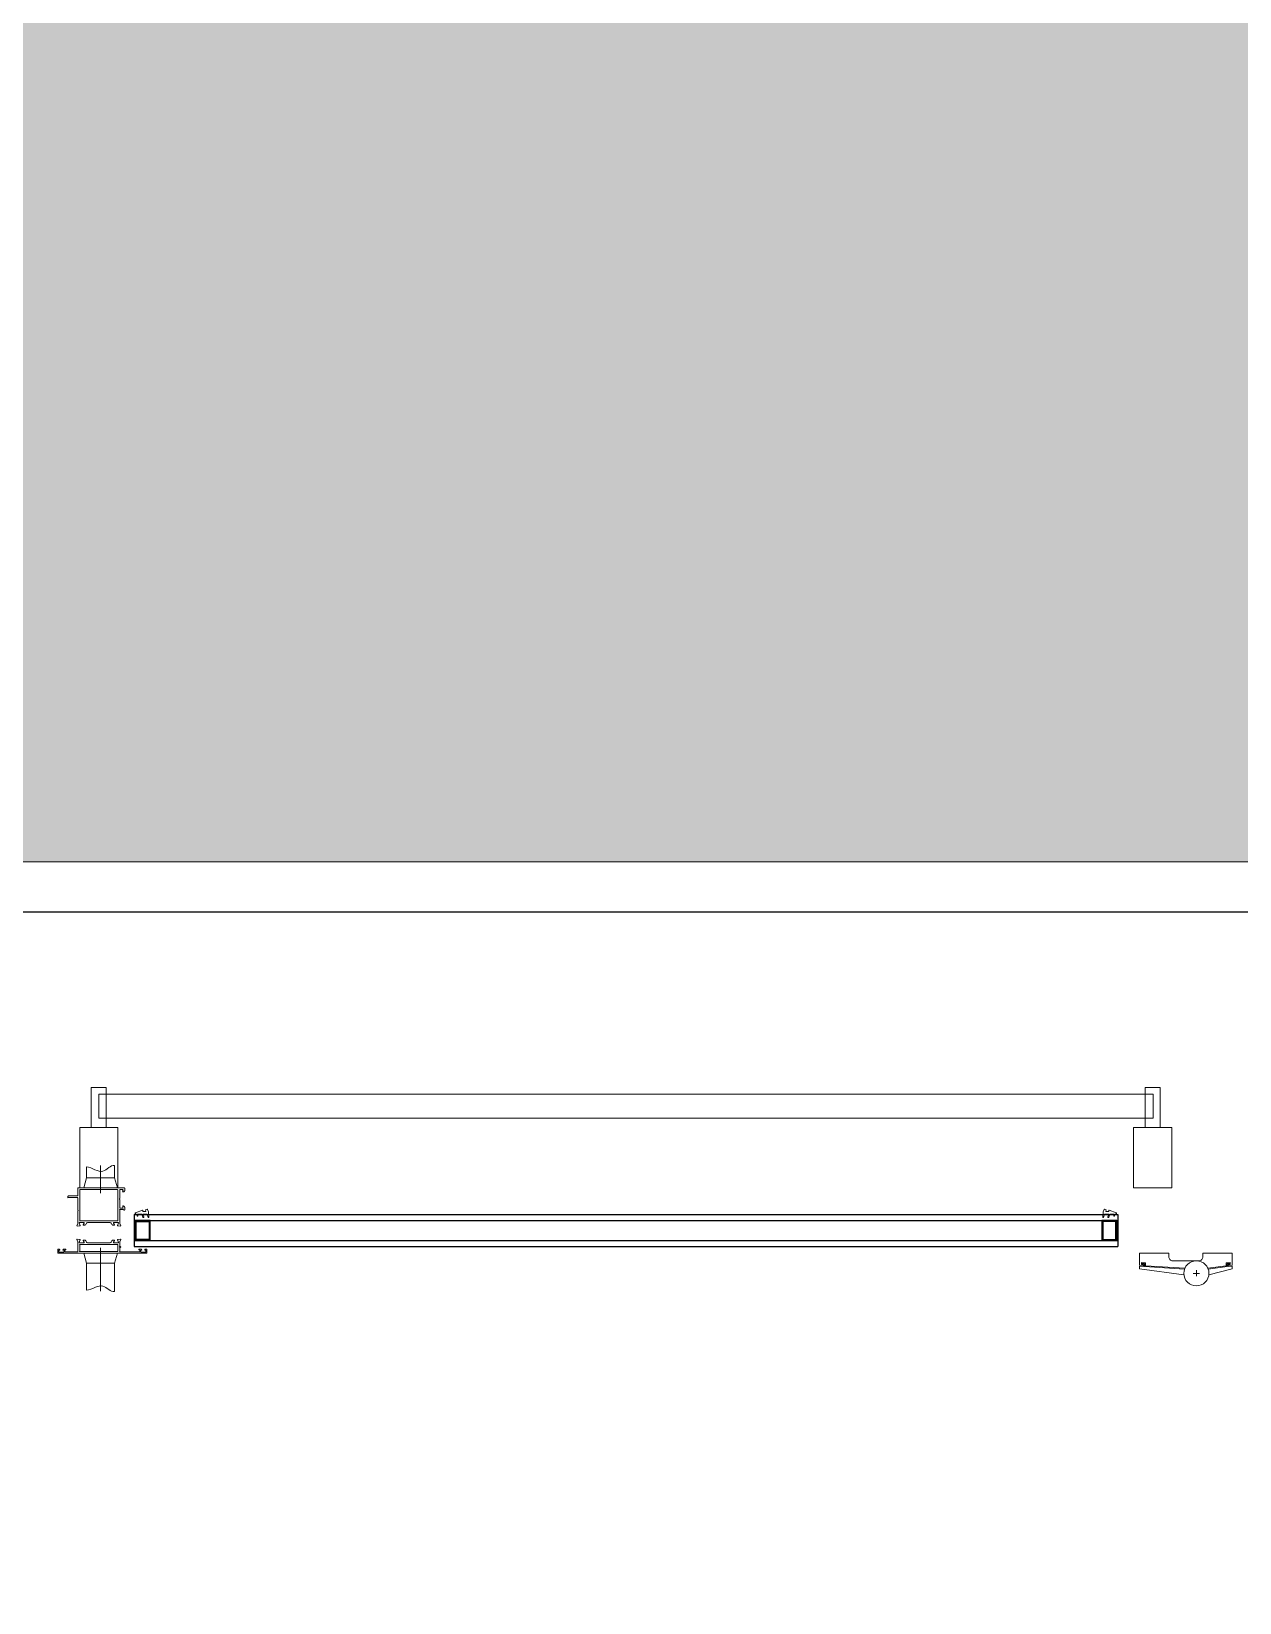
# Model space of a CAD drawing. Header units: metres. Extents: x -11920 to 1298, y -8631 to 433.
# Drawn here: x -1923.1 to -1802.9, y -8474.6 to -8318.3 of the extents above; entities that cross this region are included whole.
import ezdxf

# ---------------------------------------------------------------- set-up
doc = ezdxf.new("R2010")
doc.units = ezdxf.units.M
doc.header["$LTSCALE"] = 0.01
doc.header["$MEASUREMENT"] = 0
doc.layers.get('0').update_dxf_attribs({"color": 30, "lineweight": 0})
doc.layers.add('AG-ELEV-02', color=152, linetype='Continuous')
doc.layers.add('CAM', color=1, linetype='Continuous')
doc.layers.add('AG-Profile_Aluminium', color=122, linetype='Continuous', lineweight=9)
doc.layers.add('DOS-AG-Floor_PVC', color=91, linetype='Continuous', lineweight=15)

# ---------------------------------------------------------------- blocks, each defined once
blk = doc.blocks.new('kol2')
for p, q in [((-14, 0), (-16.7, -10)), ((-14, 0), (-14, 11)), ((-14, 0), (14, 0)), ((14, 0), (14, 12.2)), ((14, 0), (16.7, -10)), ((-14, -85), (-16.7, -75)), ((14, -85), (16.7, -75)), ((-14, -85), (14, -85)), ((-14, -85), (-14, -111.9)), ((14, -85), (14, -113.1))]:
    blk.add_line(p, q)
at = {"color": 1}
for p, q in [((0, 12.4), (0, -15.3)), ((0, -112.9), (0, -69.7))]:
    blk.add_line(p, q, dxfattribs=at)
at = {"color": 9}
for points, start_tangent, end_tangent in [([(14, 12.2), (2.4, 6.7), (-14, 11)], (-0.984808, 0.173648), (-0.996195, 0.087156)), ([(14, -113.1), (2.4, -107.7), (-14, -111.9)], (-0.984808, -0.173648), (-0.996195, -0.087156))]:
    blk.add_spline(points, degree=3, dxfattribs=dict(at, start_tangent=start_tangent, end_tangent=end_tangent))
blk = doc.blocks.new('domina')
for p, q in [((41.5, -7.5), (44, -7.5)), ((44.7, -20), (38.3, -20)), ((41.5, -16.8), (41.5, -22.8))]:
    blk.add_line(p, q)
for points in [[(30.1, -14.8), (-9, -12.4), (-9, -9.4), (-13, -9.1), (-13, -11.1), (-11, -11.2), (-11, -12.2), (-15, -12), (-15, 0), (14, 0), (14, -3.5, 0.414214), (18, -7.5), (41.5, -7.5)], [(44, -7.5, 0.414214), (48, -3.5), (48, 0), (77, 0), (77, -12), (73, -12.2), (73, -11.2), (75, -11.1), (75, -9.1), (71, -9.4), (71, -12.4), (52.9, -14.8)]]:
    blk.add_lwpolyline(points, format="xyb")
for points in [[(29.7, -15.8), (-10, -13.3), (-10, -10.3), (-12.5, -10.2), (-12.5, -11.1), (-11, -11.2), (-11, -13.2), (-15, -13), (-15, -15.5), (29.1, -21.6)], [(53.3, -15.8), (72, -13.3), (72, -10.3), (74.5, -10.2), (74.5, -11.2), (73, -11.2), (73, -13.2), (77, -13), (77, -15.5), (53.9, -21.6)]]:
    blk.add_lwpolyline(points)
blk.add_circle((41.5, -20), 12.5)
blk = doc.blocks.new('A$C608D590C')
at = {"layer": 'AG-Profile_Aluminium', "ltscale": 100}
for p, q in [((17.2, 1091.4), (17.2, 1092.7)), ((17.2, 1085.2), (17.2, 1087.5)), ((18, 1091), (17.4, 1091.2)), ((17.4, 1087.8), (18, 1088)), ((17.5, 1093), (21, 1093)), ((17.5, 1085), (17.7, 1085)), ((17.9, 1085.7), (17.9, 1085.2)), ((18.2, 1091.9), (18.2, 1091.2)), ((18.2, 1087.8), (18.2, 1087.1)), ((19.5, 1086), (18.2, 1086)), ((19.8, 1092), (18.5, 1092.1)), ((18.5, 1086.8), (19.8, 1087)), ((19.7, 1066.2), (19.7, 1085.7)), ((20, 1087.2), (20, 1091.7)), ((21.2, 1092.7), (21.2, 1005)), ((-43.8, 1024.5), (-43.8, 1070.7)), ((-43.5, 1071), (-40.9, 1071)), ((-42.1, 1069.1), (-42.1, 1066.2)), ((-42.1, 1064), (-42.1, 1026.4)), ((-41.5, 1069.4), (-41.8, 1069.4)), ((-41.8, 1066), (-33.3, 1066)), ((-11.2, 1064.3), (-41.8, 1064.3)), ((-40.8, 1069), (-41.4, 1069.3)), ((-40.7, 1070.9), (-39.8, 1070)), ((-40, 1069), (-40.7, 1069)), ((-39.8, 1069.9), (-39.8, 1069.2)), ((-32.3, 1066), (-24, 1066)), ((-25.8, 1069.2), (-25.8, 1069.9)), ((-25.7, 1070), (-24.9, 1070.9)), ((-24.8, 1069), (-25.5, 1069)), ((-24.7, 1071), (-22, 1071)), ((-24.2, 1069.3), (-24.7, 1069)), ((-23.8, 1066.2), (-23.8, 1069.1)), ((-22.3, 1066.2), (-22.3, 1069.7)), ((-22, 1066), (-8, 1066)), ((-21.8, 1070.2), (-21.8, 1070.7)), ((-11, 1026.4), (-11, 1064)), ((-9.3, 1060), (-9.3, 1064)), ((-9.2, 1064.7), (-9, 1064.7)), ((-8.9, 1064.7), (-6.9, 1064.1)), ((-7.8, 1066.2), (-7.8, 1066.2)), ((-6.2, 1067), (-7.6, 1066.4)), ((-6.8, 1064), (-6.8, 1063.8)), ((-6.4, 1063.7), (-6, 1064.1)), ((-6, 1064.2), (-5.8, 1066.6)), ((7.4, 1064.2), (7.2, 1066.6)), ((7.9, 1063.7), (7.5, 1064.1)), ((7.6, 1067), (9.1, 1066.4)), ((8.3, 1064), (8.2, 1063.8)), ((10.4, 1064.7), (8.4, 1064.1)), ((9.2, 1066.2), (9.2, 1066.2)), ((9.4, 1066), (14.3, 1066)), ((10.6, 1064.7), (10.5, 1064.7)), ((10.7, 1060), (10.7, 1064)), ((12.4, 1064), (12.4, 1026.4)), ((19.3, 1064.3), (12.7, 1064.3)), ((14.5, 1066.2), (14.5, 1066.7)), ((14.8, 1067), (15.3, 1067)), ((15.5, 1066.7), (15.5, 1066.2)), ((15.8, 1066), (19.5, 1066)), ((19.5, 1026.4), (19.5, 1064)), ((-9.3, 1033.9), (-9.3, 1056.6)), ((-8.8, 1059.8), (-9.1, 1059.8)), ((-8.8, 1057.4), (-7.3, 1058.3)), ((-7.1, 1060.7), (-8.6, 1059.8)), ((-6.8, 1059.2), (-6.8, 1060.6)), ((8.2, 1059.2), (8.2, 1060.6)), ((8.5, 1060.7), (10.1, 1059.8)), ((10.2, 1057.4), (8.7, 1058.3)), ((10.2, 1059.8), (10.5, 1059.8)), ((10.7, 1033.9), (10.7, 1056.6)), ((-8.8, 1033), (-7.3, 1032.2)), ((10.2, 1033), (8.7, 1032.2)), ((-36.3, 1024.5), (-43.8, 1024.5)), ((-41.8, 1026.2), (-11.2, 1026.2)), ((-35.8, 1024), (-35.8, 1015)), ((-34.1, 1014.7), (-34.1, 1024.2)), ((-21.8, 1024.5), (-33.8, 1024.5)), ((-8, 1024.5), (-20.8, 1024.5)), ((-9.3, 1030.5), (-9.3, 1026.5)), ((-9.2, 1025.8), (-9, 1025.8)), ((-8.8, 1030.7), (-9.1, 1030.7)), ((-8.9, 1025.8), (-6.9, 1026.3)), ((-7.1, 1029.7), (-8.6, 1030.6)), ((-7.8, 1024.2), (-7.8, 1024.3)), ((-6.2, 1023.5), (-7.6, 1024)), ((-6.8, 1031.3), (-6.8, 1029.9)), ((-6.8, 1026.5), (-6.8, 1026.6)), ((-6.4, 1026.7), (-6, 1026.3)), ((-6, 1026.2), (-5.8, 1023.8)), ((7.4, 1026.2), (7.2, 1023.8)), ((7.9, 1026.7), (7.5, 1026.3)), ((7.6, 1023.5), (9.1, 1024)), ((8.2, 1031.3), (8.2, 1029.9)), ((8.3, 1026.5), (8.2, 1026.6)), ((10.4, 1025.8), (8.4, 1026.3)), ((8.5, 1029.7), (10.1, 1030.6)), ((9.2, 1024.2), (9.2, 1024.3)), ((19.7, 1024.5), (9.4, 1024.5)), ((10.2, 1030.7), (10.5, 1030.7)), ((10.6, 1025.8), (10.5, 1025.8)), ((10.7, 1030.5), (10.7, 1026.5)), ((12.7, 1026.2), (19.3, 1026.2)), ((19.7, 1011.7), (19.7, 1024.5)), ((-35.3, 1014.5), (-34.3, 1014.5)), ((17.2, 1012.2), (17.2, 1009.9)), ((17.2, 1006), (17.2, 1004.7)), ((17.4, 1009.7), (18, 1009.5)), ((18, 1006.5), (17.4, 1006.3)), ((17.5, 1012.5), (17.7, 1012.5)), ((17.5, 1004.5), (20.7, 1004.5)), ((17.9, 1011.7), (17.9, 1012.2)), ((19.5, 1011.5), (18.2, 1011.5)), ((18.2, 1009.7), (18.2, 1010.4)), ((18.2, 1005.5), (18.2, 1006.3)), ((18.5, 1010.6), (19.8, 1010.5)), ((19.8, 1005.4), (18.5, 1005.3)), ((20, 1010.2), (20, 1005.7))]:
    blk.add_line(p, q, dxfattribs=at)
at = {"layer": 'AG-Profile_Aluminium', "color": 152}
for points in [[(-103.8, 2074.9), (-103.8, 2113), (-43.8, 2113), (-43.8, 2074.9)], [(-143.8, 2086.4), (-143.8, 2101.4), (-103.8, 2101.4), (-103.8, 2086.4)], [(-137.1, 1045.2), (-137.1, 2094.6), (-113.1, 2094.6), (-113.1, 1045.2)], [(-103.8, 1026.2), (-103.8, 1064.3), (-43.8, 1064.3), (-43.8, 1026.2)], [(-143.8, 1037.7), (-143.8, 1052.7), (-103.8, 1052.7), (-103.8, 1037.7)]]:
    blk.add_lwpolyline(points, close=True, dxfattribs=at)
at = {"layer": 'AG-Profile_Aluminium', "color": 8}
for points in [[(-16.3, 2055.2, 1), (-15.9, 2056.1), (-17.6, 2056.8, -0.315299), (-17.8, 2057), (-17.8, 2057.3, 0.8391), (-18.9, 2057.6), (-21.5, 2050.6, 0.520567), (-21.3, 2050.2), (-20.5, 2050.2, -0.414214), (-20.3, 2050), (-20.3, 2047.8, -0.520567), (-21, 2047.3), (-21.8, 2047.6, 0.414214), (-22.1, 2047.5), (-22.6, 2046.1, 0.414214), (-22.4, 2045.7), (-19.9, 2044.8, 0.067914), (-19.8, 2044.8), (-14.6, 2044.4, 0.87281), (-14.5, 2045), (-17.6, 2046.1, -0.315299), (-17.8, 2046.3), (-17.8, 2050.1, -0.520567), (-17.4, 2050.3), (-15, 2049.4, 1), (-14.6, 2050.3), (-17.6, 2051.4, -0.315299), (-17.8, 2051.7), (-17.8, 2055.4, -0.520567), (-17.4, 2055.6)], [(-16.3, 1084.2, -1), (-15.9, 1083.3), (-17.6, 1082.6, 0.315299), (-17.8, 1082.4), (-17.8, 1082, -0.8391), (-18.9, 1081.8), (-21.5, 1088.8, -0.520567), (-21.3, 1089.2), (-20.5, 1089.2, 0.414214), (-20.3, 1089.4), (-20.3, 1091.6, 0.520567), (-21, 1092.1), (-21.8, 1091.8, -0.414214), (-22.1, 1091.9), (-22.6, 1093.3, -0.414214), (-22.4, 1093.6), (-19.9, 1094.6, -0.067914), (-19.8, 1094.6), (-14.6, 1095, -0.87281), (-14.5, 1094.4), (-17.6, 1093.3, 0.315299), (-17.8, 1093), (-17.8, 1089.3, 0.520567), (-17.4, 1089.1), (-15, 1090, -1), (-14.6, 1089), (-17.6, 1088, 0.315299), (-17.8, 1087.7), (-17.8, 1084, 0.520567), (-17.4, 1083.8)]]:
    blk.add_lwpolyline(points, format="xyb", close=True, dxfattribs=at)
at = {"layer": 'AG-Profile_Aluminium', "ltscale": 100}
for centre, radius, start, end in [((17.5, 1092.7), 0.25, 90, 180), ((17.5, 1091.4), 0.25, 180, 250), ((17.5, 1087.5), 0.25, 110, 180), ((17.5, 1085.2), 0.25, 180, 270), ((17.7, 1085.2), 0.25, 270, 0), ((18.2, 1085.7), 0.25, 90, 180), ((18, 1091.2), 0.2, 250, 0), ((18, 1087.8), 0.2, 0, 110), ((18.5, 1091.9), 0.25, 83.8138, 180), ((18.5, 1087.1), 0.25, 180, 276.2506), ((19.5, 1085.7), 0.25, 0, 90), ((19.8, 1091.7), 0.25, 0, 83.8138), ((19.8, 1087.2), 0.25, 276.2506, 0), ((21, 1092.7), 0.25, 0, 90), ((-43.5, 1070.7), 0.25, 90, 180), ((-41.8, 1069.1), 0.25, 90, 180), ((-41.8, 1066.2), 0.25, 180, 270), ((-41.8, 1064), 0.25, 90, 180), ((-41.5, 1069.1), 0.25, 60, 90), ((-40.9, 1070.7), 0.25, 45, 90), ((-40.7, 1069.2), 0.25, 240, 270), ((-40, 1069.2), 0.25, 270, 0), ((-40, 1069.9), 0.25, 0, 45), ((-33.3, 1065.7), 0.25, 27.0357, 90), ((-32.8, 1066), 0.3, 207.0357, 332.9646), ((-32.3, 1065.7), 0.25, 90.0009, 152.9646), ((-25.5, 1069.9), 0.25, 135, 180), ((-25.5, 1069.2), 0.25, 180, 270), ((-24.7, 1070.7), 0.25, 90, 135), ((-24.8, 1069.2), 0.25, 270, 300), ((-24, 1069.1), 0.25, 0, 120), ((-24, 1066.2), 0.25, 270, 0), ((-22, 1069.7), 0.25, 90, 180), ((-22, 1066.2), 0.25, 180, 270), ((-22, 1070.7), 0.25, 0, 90), ((-22, 1070.2), 0.25, 270, 0), ((-11.2, 1064), 0.25, 0, 90), ((-9.2, 1064.4), 0.3, 90, 233.1301), ((-9.5, 1064), 0.2, 0, 53.1301), ((-9, 1064.4), 0.3, 75, 90), ((-8, 1066.2), 0.2, 270, 0), ((-7.6, 1066.2), 0.2, 110, 180), ((-7, 1063.9), 0.2, 15, 75), ((-6.6, 1063.9), 0.2, 195, 315), ((-6.1, 1066.7), 0.3, 355, 110), ((-6.2, 1064.3), 0.2, 315, 355), ((7.5, 1066.7), 0.3, 70, 185), ((7.6, 1064.3), 0.2, 185, 225), ((8, 1063.9), 0.2, 225, 345), ((8.5, 1063.9), 0.2, 105, 165), ((9, 1066.2), 0.2, 0, 70), ((9.4, 1066.2), 0.2, 180, 270), ((10.5, 1064.4), 0.3, 90, 105), ((10.6, 1064.4), 0.3, 306.8699, 90), ((10.9, 1064), 0.2, 126.8699, 180), ((12.7, 1064), 0.25, 90, 180), ((14.3, 1066.2), 0.25, 270.0009, 0.0009), ((14.8, 1066.7), 0.25, 90, 180), ((15.3, 1066.7), 0.25, 0, 90), ((15.8, 1066.2), 0.25, 180, 270), ((19.3, 1064), 0.25, 0, 90), ((19.5, 1066.2), 0.25, 270, 0), ((-9.1, 1060), 0.2, 180, 270), ((-8.3, 1056.6), 1, 120, 180), ((-8.8, 1060.1), 0.3, 270, 301.3118), ((-7.8, 1059.2), 1, 300, 0), ((-7, 1060.6), 0.197, 358.4256, 122.8862), ((8.4, 1060.6), 0.197, 57.1138, 181.5744), ((9.2, 1059.2), 1, 180, 240), ((10.2, 1060.1), 0.3, 238.6882, 270), ((9.7, 1056.6), 1, 0, 60), ((10.5, 1060), 0.2, 270, 0), ((-8.3, 1033.9), 1, 180, 240), ((-7.8, 1031.3), 1, 0, 60), ((9.2, 1031.3), 1, 120, 180), ((9.7, 1033.9), 1, 300, 0), ((-41.8, 1026.4), 0.25, 180, 270), ((-36.3, 1024), 0.5, 0, 90), ((-33.8, 1024.2), 0.25, 90, 180), ((-21.8, 1024.7), 0.25, 270, 332.9643), ((-21.3, 1024.5), 0.3, 27.0357, 152.9643), ((-20.8, 1024.7), 0.25, 207.0357, 270), ((-11.2, 1026.4), 0.25, 270, 0), ((-9.2, 1026.1), 0.3, 126.8699, 270), ((-9.1, 1030.5), 0.2, 90, 180), ((-9.5, 1026.5), 0.2, 306.8699, 0), ((-9, 1026.1), 0.3, 270, 285), ((-8.8, 1030.4), 0.3, 58.6882, 90), ((-8, 1024.3), 0.2, 0, 90), ((-7.6, 1024.2), 0.2, 180, 250), ((-7, 1029.9), 0.197, 237.1138, 1.5744), ((-7, 1026.5), 0.2, 285, 345), ((-6.6, 1026.6), 0.2, 45, 165), ((-6.1, 1023.8), 0.3, 250, 5), ((-6.2, 1026.2), 0.2, 5, 45), ((7.5, 1023.8), 0.3, 175, 290), ((7.6, 1026.2), 0.2, 135, 175), ((8, 1026.6), 0.2, 15, 135), ((8.4, 1029.9), 0.197, 178.4256, 302.8862), ((8.5, 1026.5), 0.2, 195, 255), ((9, 1024.2), 0.2, 290, 0), ((9.4, 1024.3), 0.2, 90, 180), ((10.2, 1030.4), 0.3, 90, 121.3118), ((10.5, 1026.1), 0.3, 255, 270), ((10.5, 1030.5), 0.2, 0, 90), ((10.6, 1026.1), 0.3, 270, 53.1301), ((10.9, 1026.5), 0.2, 180, 233.1301), ((12.7, 1026.4), 0.25, 180, 270), ((19.3, 1026.4), 0.25, 270, 0), ((-35.3, 1015), 0.5, 180, 270), ((-34.3, 1014.7), 0.25, 270, 0), ((17.5, 1012.2), 0.25, 90, 180), ((17.5, 1009.9), 0.25, 180, 250), ((17.5, 1006), 0.25, 110, 180), ((17.5, 1004.7), 0.25, 180, 270), ((17.7, 1012.2), 0.25, 0, 90), ((18.2, 1011.7), 0.25, 180, 270), ((18, 1009.7), 0.2, 250, 0), ((18, 1006.3), 0.2, 0, 110), ((18.5, 1010.4), 0.25, 83.6598, 180), ((18.5, 1005.5), 0.25, 180, 276.3402), ((19.5, 1011.7), 0.25, 270, 0), ((19.8, 1010.2), 0.25, 0, 83.6598), ((19.8, 1005.7), 0.25, 276.3402, 0), ((20.7, 1005), 0.5, 270, 0)]:
    blk.add_arc(centre, radius, start, end, dxfattribs=at)
at = {"layer": 'CAM'}
for p, q in [((-17.4, 1080.4), (-17.4, 2059.4)), ((-17.4, 2059.4), (14.6, 2059.4)), ((-11.4, 1080.4), (-11.4, 2059.4)), ((-11.4, 1080.4), (-11.4, 2049.4)), ((-11.4, 1080.4), (-11.4, 2049.4)), ((8.6, 1080.4), (8.6, 2059.4)), ((14.6, 1080.4), (14.6, 2059.4)), ((14.6, 1080.4), (14.6, 2059.4)), ((14.6, 1080.4), (14.6, 2049.4)), ((14.6, 1080.4), (14.6, 2049.4)), ((-17.4, 1080.4), (14.6, 1080.4))]:
    blk.add_line(p, q, dxfattribs=at)
for points in [[(-11.4, 2058.4), (-11.4, 2043.4), (8.5, 2043.4), (8.5, 2058.4)], [(7.4, 2044.5), (7.4, 2057.3), (-10.3, 2057.3), (-10.3, 2044.5)], [(-11.4, 1096.4), (-11.4, 1081.4), (8.5, 1081.4), (8.5, 1096.4)], [(7.4, 1095.3), (7.4, 1082.5), (-10.3, 1082.5), (-10.3, 1095.3)]]:
    blk.add_lwpolyline(points, close=True, dxfattribs=at)
at = {"layer": 'AG-Profile_Aluminium', "ltscale": 100, "rotation": 90}
for name, p in [('domina', (21.2, 2096)), ('kol2', (-53.8, 1047))]:
    blk.add_blockref(name, p, dxfattribs=at)
blk = doc.blocks.new('A$C671812AB')
at = {"layer": 'AG-ELEV-02', "ltscale": 2.5}
blk.add_line((5753.9, -3148.5), (6993.9, -3148.5), dxfattribs=at)

msp = doc.modelspace()

# ---------------------------------------------------------------- hatches: boundary and pattern name
at = {"layer": 'DOS-AG-Floor_PVC'}
h = msp.add_hatch(dxfattribs=at)
h.set_pattern_fill('CROSS', color=256, scale=100, style=0)
h.set_pattern_definition([(0, (-1930.435, -7585.879), (25, 25), [12.5, -37.5]), (90, (-1924.185, -7592.129), (-25, 25), [12.5, -37.5])])
h.paths.add_polyline_path([(-1178.93, -8368.12), (-1178.93, -8568.12), (-1628.93, -8568.12), (-1628.93, -8368.12)], flags=16)
edge = h.paths.add_edge_path()
edge.add_line((-1671.93, -8624.41), (-1134.91, -8624.41))
edge.add_line((-1134.91, -8624.41), (-1134.83, -8285.98))
edge.add_line((-1134.83, -8285.98), (-1134.83, -8285.88))
edge.add_line((-1134.83, -8285.88), (-1091.93, -8285.88))
edge.add_line((-1091.93, -8285.88), (-1091.93, -8406.82))
edge.add_arc((-1090.05, -8155.21), 251.62, 269.5712, 359.8465)
edge.add_line((-838.44, -8155.88), (-838.44, -7585.88))
edge.add_line((-838.44, -7585.88), (-1930.44, -7585.88))
edge.add_line((-1930.44, -7585.88), (-1930.44, -7174.88))
edge.add_line((-1930.44, -7174.88), (-1911.51, -7174.88))
edge.add_line((-1911.51, -7174.88), (-1911.44, -7174.88))
edge.add_line((-1911.44, -7174.88), (-1911.44, -7084.88))
edge.add_line((-1911.44, -7084.88), (-1930.44, -7084.88))
edge.add_line((-1930.44, -7084.88), (-1930.44, -6982.88))
edge.add_line((-1930.44, -6982.88), (-1911.44, -6982.88))
edge.add_line((-1911.44, -6982.88), (-1911.44, -6872.88))
edge.add_line((-1911.44, -6872.88), (-1930.44, -6872.88))
edge.add_line((-1930.44, -6872.88), (-1930.44, -6822.88))
edge.add_line((-1930.44, -6822.88), (-1911.44, -6822.88))
edge.add_line((-1911.44, -6822.88), (-1911.44, -6732.88))
edge.add_line((-1911.44, -6732.88), (-1930.44, -6732.88))
edge.add_line((-1930.44, -6732.88), (-1930.44, -6625.88))
edge.add_line((-1930.44, -6625.88), (-1584.44, -6625.88))
edge.add_line((-1584.44, -6625.88), (-1584.44, -6467.88))
edge.add_line((-1584.44, -6467.88), (-2135.44, -6467.88))
edge.add_line((-2135.44, -6467.88), (-2135.44, -7500.88))
edge.add_line((-2135.44, -7500.88), (-3578.44, -7500.88))
edge.add_line((-3578.44, -7500.88), (-3578.44, -7460.88))
edge.add_line((-3578.44, -7460.88), (-3848.44, -7460.88))
edge.add_line((-3848.44, -7460.88), (-3848.44, -7500.88))
edge.add_line((-3848.44, -7500.88), (-4013.44, -7500.88))
edge.add_line((-4013.44, -7500.88), (-4013.44, -7460.88))
edge.add_line((-4013.44, -7460.88), (-4283.44, -7460.88))
edge.add_line((-4283.44, -7460.88), (-4283.44, -7500.88))
edge.add_line((-4283.44, -7500.88), (-4341.44, -7500.88))
edge.add_line((-4341.44, -7500.88), (-4341.44, -8015.88))
edge.add_line((-4341.44, -8015.88), (-4198.44, -8015.88))
edge.add_line((-4198.44, -8015.88), (-4198.44, -8095.88))
edge.add_line((-4198.44, -8095.88), (-4278.44, -8095.88))
edge.add_line((-4278.44, -8095.88), (-4278.44, -8305.88))
edge.add_line((-4278.44, -8305.88), (-4198.44, -8305.88))
edge.add_line((-4198.44, -8305.88), (-4198.44, -8400.88))
edge.add_line((-4198.44, -8400.88), (-3438.44, -8400.88))
edge.add_line((-3438.44, -8400.88), (-3438.44, -8305.88))
edge.add_line((-3438.44, -8305.88), (-3358.44, -8305.88))
edge.add_line((-3358.44, -8305.88), (-3358.44, -8400.88))
edge.add_line((-3358.44, -8400.88), (-2764.38, -8400.88))
edge.add_line((-2764.38, -8400.88), (-2764.38, -8385.41))
edge.add_line((-2764.38, -8385.41), (-2598.44, -8385.41))
edge.add_line((-2598.44, -8385.41), (-2598.44, -8306.21))
edge.add_line((-2598.44, -8306.21), (-3018.44, -8305.88))
edge.add_line((-3018.44, -8305.88), (-3018.44, -8115.88))
edge.add_line((-3018.44, -8115.88), (-3118.44, -8115.88))
edge.add_line((-3118.44, -8115.88), (-3118.44, -8110.88))
edge.add_line((-3118.44, -8110.88), (-3138.44, -8110.88))
edge.add_line((-3138.44, -8110.88), (-3138.44, -7957.88))
edge.add_line((-3138.44, -7957.88), (-3118.44, -7957.88))
edge.add_line((-3118.44, -7957.88), (-3118.44, -7952.88))
edge.add_line((-3118.44, -7952.88), (-3018.44, -7952.88))
edge.add_line((-3018.44, -7952.88), (-3018.44, -7915.88))
edge.add_line((-3018.44, -7915.88), (-2053.44, -7915.88))
edge.add_line((-2053.44, -7915.88), (-2053.44, -7952.88))
edge.add_line((-2053.44, -7952.88), (-1953.44, -7952.88))
edge.add_line((-1953.44, -7952.88), (-1953.44, -7957.88))
edge.add_line((-1953.44, -7957.88), (-1933.44, -7957.88))
edge.add_line((-1933.44, -7957.88), (-1933.44, -8263.88))
edge.add_line((-1933.44, -8263.88), (-1953.44, -8263.88))
edge.add_line((-1953.44, -8263.88), (-1953.44, -8268.88))
edge.add_line((-1953.44, -8268.88), (-2053.44, -8268.88))
edge.add_line((-2053.44, -8268.88), (-2053.44, -8305.88))
edge.add_line((-2053.44, -8305.88), (-2518.44, -8305.88))
edge.add_line((-2518.44, -8305.88), (-2518.44, -8385.51))
edge.add_line((-2518.44, -8385.51), (-2142.49, -8385.41))
edge.add_line((-2142.49, -8385.41), (-2142.49, -8406.48))
edge.add_line((-2142.49, -8406.48), (-2139.59, -8406.48))
edge.add_line((-2139.59, -8406.48), (-2139.59, -8406.82))
edge.add_line((-2139.59, -8406.82), (-2135.93, -8400.88))
edge.add_line((-2135.93, -8400.88), (-1758.44, -8400.88))
edge.add_line((-1758.44, -8400.88), (-1758.44, -8305.88))
edge.add_line((-1758.44, -8305.88), (-1714.93, -8305.88))
edge.add_line((-1714.93, -8305.88), (-1714.93, -8285.88))
edge.add_line((-1714.93, -8285.88), (-1671.93, -8285.88))
edge.add_line((-1671.93, -8285.88), (-1671.93, -8624.41))

# ---------------------------------------------------------------- linework, layer by layer
msp.add_lwpolyline([(-2518.44, -8385.51), (-2142.49, -8385.41), (-2142.49, -8406.48), (-2139.59, -8406.48), (-2139.59, -8406.82), (-2135.93, -8400.88), (-1758.44, -8400.88), (-1758.44, -8305.88), (-1714.93, -8305.88), (-1714.93, -8285.88), (-1671.93, -8285.88), (-1671.93, -8624.41), (-1134.93, -8624.41), (-1134.93, -8285.98), (-1134.93, -8285.88), (-1091.93, -8285.88), (-1091.93, -8406.82, 0.415622), (-838.44, -8155.88), (-838.44, -7585.88), (-1930.44, -7585.88), (-1930.44, -7174.88)], format="xyb", dxfattribs=at)

# ---------------------------------------------------------------- block references
at = {"xscale": 0.1, "yscale": 0.1, "zscale": 0.1}
msp.add_blockref('A$C671812AB', (-2501.33, -8091.02), dxfattribs=at)
at = {"xscale": 0.1, "yscale": 0.1, "zscale": 0.1, "rotation": 270}
msp.add_blockref('A$C608D590C', (-2020.93, -8437.72), dxfattribs=at)

doc.saveas('drawing.dxf')
